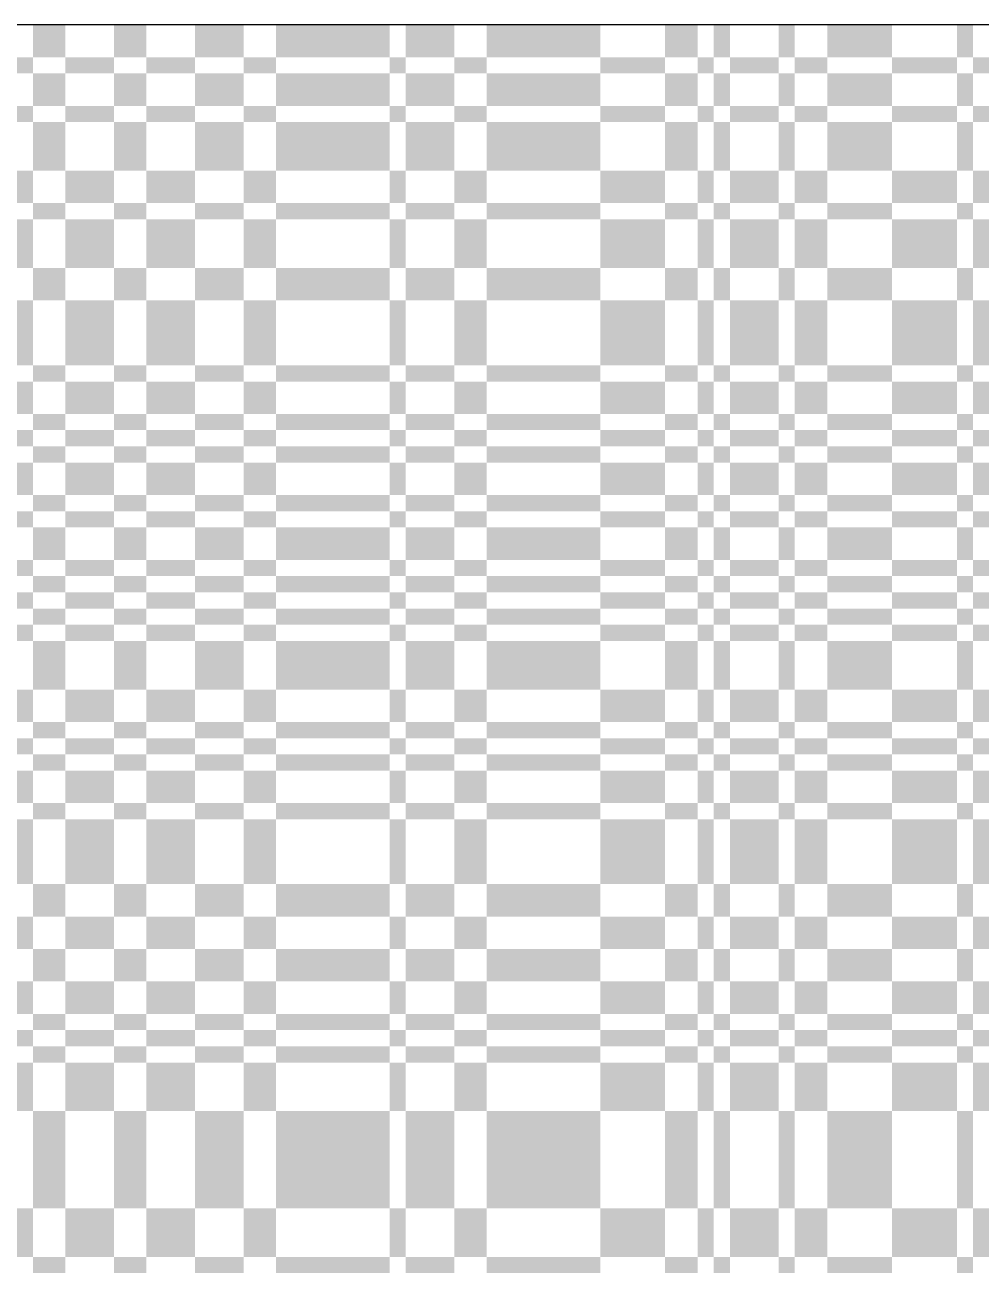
# Model space of a CAD drawing. Extents: x 0 to 200, y 0 to 200.
# Drawn here: x 50.6 to 74.2, y 149.4 to 180 of the extents above; entities that cross this region are included whole.
import ezdxf

# ---------------------------------------------------------------- set-up
doc = ezdxf.new("R2010")
doc.units = 0

msp = doc.modelspace()

# ---------------------------------------------------------------- linework, layer by layer
at = {"layer": 'CHROME'}
for points in [[(50.8, 179.2), (51.6, 179.2), (50.8, 180), (51.6, 180)], [(52.8, 179.2), (53.6, 179.2), (52.8, 180), (53.6, 180)], [(54.8, 179.2), (56, 179.2), (54.8, 180), (56, 180)], [(56.8, 179.2), (59.6, 179.2), (56.8, 180), (59.6, 180)], [(60, 179.2), (61.2, 179.2), (60, 180), (61.2, 180)], [(62, 179.2), (64.8, 179.2), (62, 180), (64.8, 180)], [(66.4, 179.2), (67.2, 179.2), (66.4, 180), (67.2, 180)], [(67.6, 179.2), (68, 179.2), (67.6, 180), (68, 180)], [(69.2, 179.2), (69.6, 179.2), (69.2, 180), (69.6, 180)], [(70.4, 179.2), (72, 179.2), (70.4, 180), (72, 180)], [(73.6, 179.2), (74, 179.2), (73.6, 180), (74, 180)], [(50.4, 178.8), (50.8, 178.8), (50.4, 179.2), (50.8, 179.2)], [(51.6, 178.8), (52.8, 178.8), (51.6, 179.2), (52.8, 179.2)], [(53.6, 178.8), (54.8, 178.8), (53.6, 179.2), (54.8, 179.2)], [(56, 178.8), (56.8, 178.8), (56, 179.2), (56.8, 179.2)], [(59.6, 178.8), (60, 178.8), (59.6, 179.2), (60, 179.2)], [(61.2, 178.8), (62, 178.8), (61.2, 179.2), (62, 179.2)], [(64.8, 178.8), (66.4, 178.8), (64.8, 179.2), (66.4, 179.2)], [(67.2, 178.8), (67.6, 178.8), (67.2, 179.2), (67.6, 179.2)], [(68, 178.8), (69.2, 178.8), (68, 179.2), (69.2, 179.2)], [(69.6, 178.8), (70.4, 178.8), (69.6, 179.2), (70.4, 179.2)], [(72, 178.8), (73.6, 178.8), (72, 179.2), (73.6, 179.2)], [(74, 178.8), (74.4, 178.8), (74, 179.2), (74.4, 179.2)], [(50.8, 178), (51.6, 178), (50.8, 178.8), (51.6, 178.8)], [(52.8, 178), (53.6, 178), (52.8, 178.8), (53.6, 178.8)], [(54.8, 178), (56, 178), (54.8, 178.8), (56, 178.8)], [(56.8, 178), (59.6, 178), (56.8, 178.8), (59.6, 178.8)], [(60, 178), (61.2, 178), (60, 178.8), (61.2, 178.8)], [(62, 178), (64.8, 178), (62, 178.8), (64.8, 178.8)], [(66.4, 178), (67.2, 178), (66.4, 178.8), (67.2, 178.8)], [(67.6, 178), (68, 178), (67.6, 178.8), (68, 178.8)], [(69.2, 178), (69.6, 178), (69.2, 178.8), (69.6, 178.8)], [(70.4, 178), (72, 178), (70.4, 178.8), (72, 178.8)], [(73.6, 178), (74, 178), (73.6, 178.8), (74, 178.8)], [(50.4, 177.6), (50.8, 177.6), (50.4, 178), (50.8, 178)], [(51.6, 177.6), (52.8, 177.6), (51.6, 178), (52.8, 178)], [(53.6, 177.6), (54.8, 177.6), (53.6, 178), (54.8, 178)], [(56, 177.6), (56.8, 177.6), (56, 178), (56.8, 178)], [(59.6, 177.6), (60, 177.6), (59.6, 178), (60, 178)], [(61.2, 177.6), (62, 177.6), (61.2, 178), (62, 178)], [(64.8, 177.6), (66.4, 177.6), (64.8, 178), (66.4, 178)], [(67.2, 177.6), (67.6, 177.6), (67.2, 178), (67.6, 178)], [(68, 177.6), (69.2, 177.6), (68, 178), (69.2, 178)], [(69.6, 177.6), (70.4, 177.6), (69.6, 178), (70.4, 178)], [(72, 177.6), (73.6, 177.6), (72, 178), (73.6, 178)], [(74, 177.6), (74.4, 177.6), (74, 178), (74.4, 178)], [(50.8, 176.4), (51.6, 176.4), (50.8, 177.6), (51.6, 177.6)], [(52.8, 176.4), (53.6, 176.4), (52.8, 177.6), (53.6, 177.6)], [(54.8, 176.4), (56, 176.4), (54.8, 177.6), (56, 177.6)], [(56.8, 176.4), (59.6, 176.4), (56.8, 177.6), (59.6, 177.6)], [(60, 176.4), (61.2, 176.4), (60, 177.6), (61.2, 177.6)], [(62, 176.4), (64.8, 176.4), (62, 177.6), (64.8, 177.6)], [(66.4, 176.4), (67.2, 176.4), (66.4, 177.6), (67.2, 177.6)], [(67.6, 176.4), (68, 176.4), (67.6, 177.6), (68, 177.6)], [(69.2, 176.4), (69.6, 176.4), (69.2, 177.6), (69.6, 177.6)], [(70.4, 176.4), (72, 176.4), (70.4, 177.6), (72, 177.6)], [(73.6, 176.4), (74, 176.4), (73.6, 177.6), (74, 177.6)], [(50.4, 175.6), (50.8, 175.6), (50.4, 176.4), (50.8, 176.4)], [(51.6, 175.6), (52.8, 175.6), (51.6, 176.4), (52.8, 176.4)], [(53.6, 175.6), (54.8, 175.6), (53.6, 176.4), (54.8, 176.4)], [(56, 175.6), (56.8, 175.6), (56, 176.4), (56.8, 176.4)], [(59.6, 175.6), (60, 175.6), (59.6, 176.4), (60, 176.4)], [(61.2, 175.6), (62, 175.6), (61.2, 176.4), (62, 176.4)], [(64.8, 175.6), (66.4, 175.6), (64.8, 176.4), (66.4, 176.4)], [(67.2, 175.6), (67.6, 175.6), (67.2, 176.4), (67.6, 176.4)], [(68, 175.6), (69.2, 175.6), (68, 176.4), (69.2, 176.4)], [(69.6, 175.6), (70.4, 175.6), (69.6, 176.4), (70.4, 176.4)], [(72, 175.6), (73.6, 175.6), (72, 176.4), (73.6, 176.4)], [(74, 175.6), (74.4, 175.6), (74, 176.4), (74.4, 176.4)], [(50.8, 175.2), (51.6, 175.2), (50.8, 175.6), (51.6, 175.6)], [(52.8, 175.2), (53.6, 175.2), (52.8, 175.6), (53.6, 175.6)], [(54.8, 175.2), (56, 175.2), (54.8, 175.6), (56, 175.6)], [(56.8, 175.2), (59.6, 175.2), (56.8, 175.6), (59.6, 175.6)], [(60, 175.2), (61.2, 175.2), (60, 175.6), (61.2, 175.6)], [(62, 175.2), (64.8, 175.2), (62, 175.6), (64.8, 175.6)], [(66.4, 175.2), (67.2, 175.2), (66.4, 175.6), (67.2, 175.6)], [(67.6, 175.2), (68, 175.2), (67.6, 175.6), (68, 175.6)], [(69.2, 175.2), (69.6, 175.2), (69.2, 175.6), (69.6, 175.6)], [(70.4, 175.2), (72, 175.2), (70.4, 175.6), (72, 175.6)], [(73.6, 175.2), (74, 175.2), (73.6, 175.6), (74, 175.6)], [(50.4, 174), (50.8, 174), (50.4, 175.2), (50.8, 175.2)], [(51.6, 174), (52.8, 174), (51.6, 175.2), (52.8, 175.2)], [(53.6, 174), (54.8, 174), (53.6, 175.2), (54.8, 175.2)], [(56, 174), (56.8, 174), (56, 175.2), (56.8, 175.2)], [(59.6, 174), (60, 174), (59.6, 175.2), (60, 175.2)], [(61.2, 174), (62, 174), (61.2, 175.2), (62, 175.2)], [(64.8, 174), (66.4, 174), (64.8, 175.2), (66.4, 175.2)], [(67.2, 174), (67.6, 174), (67.2, 175.2), (67.6, 175.2)], [(68, 174), (69.2, 174), (68, 175.2), (69.2, 175.2)], [(69.6, 174), (70.4, 174), (69.6, 175.2), (70.4, 175.2)], [(72, 174), (73.6, 174), (72, 175.2), (73.6, 175.2)], [(74, 174), (74.4, 174), (74, 175.2), (74.4, 175.2)], [(50.8, 173.2), (51.6, 173.2), (50.8, 174), (51.6, 174)], [(52.8, 173.2), (53.6, 173.2), (52.8, 174), (53.6, 174)], [(54.8, 173.2), (56, 173.2), (54.8, 174), (56, 174)], [(56.8, 173.2), (59.6, 173.2), (56.8, 174), (59.6, 174)], [(60, 173.2), (61.2, 173.2), (60, 174), (61.2, 174)], [(62, 173.2), (64.8, 173.2), (62, 174), (64.8, 174)], [(66.4, 173.2), (67.2, 173.2), (66.4, 174), (67.2, 174)], [(67.6, 173.2), (68, 173.2), (67.6, 174), (68, 174)], [(69.2, 173.2), (69.6, 173.2), (69.2, 174), (69.6, 174)], [(70.4, 173.2), (72, 173.2), (70.4, 174), (72, 174)], [(73.6, 173.2), (74, 173.2), (73.6, 174), (74, 174)], [(50.4, 171.6), (50.8, 171.6), (50.4, 173.2), (50.8, 173.2)], [(51.6, 171.6), (52.8, 171.6), (51.6, 173.2), (52.8, 173.2)], [(53.6, 171.6), (54.8, 171.6), (53.6, 173.2), (54.8, 173.2)], [(56, 171.6), (56.8, 171.6), (56, 173.2), (56.8, 173.2)], [(59.6, 171.6), (60, 171.6), (59.6, 173.2), (60, 173.2)], [(61.2, 171.6), (62, 171.6), (61.2, 173.2), (62, 173.2)], [(64.8, 171.6), (66.4, 171.6), (64.8, 173.2), (66.4, 173.2)], [(67.2, 171.6), (67.6, 171.6), (67.2, 173.2), (67.6, 173.2)], [(68, 171.6), (69.2, 171.6), (68, 173.2), (69.2, 173.2)], [(69.6, 171.6), (70.4, 171.6), (69.6, 173.2), (70.4, 173.2)], [(72, 171.6), (73.6, 171.6), (72, 173.2), (73.6, 173.2)], [(74, 171.6), (74.4, 171.6), (74, 173.2), (74.4, 173.2)], [(50.8, 171.2), (51.6, 171.2), (50.8, 171.6), (51.6, 171.6)], [(52.8, 171.2), (53.6, 171.2), (52.8, 171.6), (53.6, 171.6)], [(54.8, 171.2), (56, 171.2), (54.8, 171.6), (56, 171.6)], [(56.8, 171.2), (59.6, 171.2), (56.8, 171.6), (59.6, 171.6)], [(60, 171.2), (61.2, 171.2), (60, 171.6), (61.2, 171.6)], [(62, 171.2), (64.8, 171.2), (62, 171.6), (64.8, 171.6)], [(66.4, 171.2), (67.2, 171.2), (66.4, 171.6), (67.2, 171.6)], [(67.6, 171.2), (68, 171.2), (67.6, 171.6), (68, 171.6)], [(69.2, 171.2), (69.6, 171.2), (69.2, 171.6), (69.6, 171.6)], [(70.4, 171.2), (72, 171.2), (70.4, 171.6), (72, 171.6)], [(73.6, 171.2), (74, 171.2), (73.6, 171.6), (74, 171.6)], [(50.4, 170.4), (50.8, 170.4), (50.4, 171.2), (50.8, 171.2)], [(51.6, 170.4), (52.8, 170.4), (51.6, 171.2), (52.8, 171.2)], [(53.6, 170.4), (54.8, 170.4), (53.6, 171.2), (54.8, 171.2)], [(56, 170.4), (56.8, 170.4), (56, 171.2), (56.8, 171.2)], [(59.6, 170.4), (60, 170.4), (59.6, 171.2), (60, 171.2)], [(61.2, 170.4), (62, 170.4), (61.2, 171.2), (62, 171.2)], [(64.8, 170.4), (66.4, 170.4), (64.8, 171.2), (66.4, 171.2)], [(67.2, 170.4), (67.6, 170.4), (67.2, 171.2), (67.6, 171.2)], [(68, 170.4), (69.2, 170.4), (68, 171.2), (69.2, 171.2)], [(69.6, 170.4), (70.4, 170.4), (69.6, 171.2), (70.4, 171.2)], [(72, 170.4), (73.6, 170.4), (72, 171.2), (73.6, 171.2)], [(74, 170.4), (74.4, 170.4), (74, 171.2), (74.4, 171.2)], [(50.8, 170), (51.6, 170), (50.8, 170.4), (51.6, 170.4)], [(52.8, 170), (53.6, 170), (52.8, 170.4), (53.6, 170.4)], [(54.8, 170), (56, 170), (54.8, 170.4), (56, 170.4)], [(56.8, 170), (59.6, 170), (56.8, 170.4), (59.6, 170.4)], [(60, 170), (61.2, 170), (60, 170.4), (61.2, 170.4)], [(62, 170), (64.8, 170), (62, 170.4), (64.8, 170.4)], [(66.4, 170), (67.2, 170), (66.4, 170.4), (67.2, 170.4)], [(67.6, 170), (68, 170), (67.6, 170.4), (68, 170.4)], [(69.2, 170), (69.6, 170), (69.2, 170.4), (69.6, 170.4)], [(70.4, 170), (72, 170), (70.4, 170.4), (72, 170.4)], [(73.6, 170), (74, 170), (73.6, 170.4), (74, 170.4)], [(50.4, 169.6), (50.8, 169.6), (50.4, 170), (50.8, 170)], [(51.6, 169.6), (52.8, 169.6), (51.6, 170), (52.8, 170)], [(53.6, 169.6), (54.8, 169.6), (53.6, 170), (54.8, 170)], [(56, 169.6), (56.8, 169.6), (56, 170), (56.8, 170)], [(59.6, 169.6), (60, 169.6), (59.6, 170), (60, 170)], [(61.2, 169.6), (62, 169.6), (61.2, 170), (62, 170)], [(64.8, 169.6), (66.4, 169.6), (64.8, 170), (66.4, 170)], [(67.2, 169.6), (67.6, 169.6), (67.2, 170), (67.6, 170)], [(68, 169.6), (69.2, 169.6), (68, 170), (69.2, 170)], [(69.6, 169.6), (70.4, 169.6), (69.6, 170), (70.4, 170)], [(72, 169.6), (73.6, 169.6), (72, 170), (73.6, 170)], [(74, 169.6), (74.4, 169.6), (74, 170), (74.4, 170)], [(50.8, 169.2), (51.6, 169.2), (50.8, 169.6), (51.6, 169.6)], [(52.8, 169.2), (53.6, 169.2), (52.8, 169.6), (53.6, 169.6)], [(54.8, 169.2), (56, 169.2), (54.8, 169.6), (56, 169.6)], [(56.8, 169.2), (59.6, 169.2), (56.8, 169.6), (59.6, 169.6)], [(60, 169.2), (61.2, 169.2), (60, 169.6), (61.2, 169.6)], [(62, 169.2), (64.8, 169.2), (62, 169.6), (64.8, 169.6)], [(66.4, 169.2), (67.2, 169.2), (66.4, 169.6), (67.2, 169.6)], [(67.6, 169.2), (68, 169.2), (67.6, 169.6), (68, 169.6)], [(69.2, 169.2), (69.6, 169.2), (69.2, 169.6), (69.6, 169.6)], [(70.4, 169.2), (72, 169.2), (70.4, 169.6), (72, 169.6)], [(73.6, 169.2), (74, 169.2), (73.6, 169.6), (74, 169.6)], [(50.4, 168.4), (50.8, 168.4), (50.4, 169.2), (50.8, 169.2)], [(51.6, 168.4), (52.8, 168.4), (51.6, 169.2), (52.8, 169.2)], [(53.6, 168.4), (54.8, 168.4), (53.6, 169.2), (54.8, 169.2)], [(56, 168.4), (56.8, 168.4), (56, 169.2), (56.8, 169.2)], [(59.6, 168.4), (60, 168.4), (59.6, 169.2), (60, 169.2)], [(61.2, 168.4), (62, 168.4), (61.2, 169.2), (62, 169.2)], [(64.8, 168.4), (66.4, 168.4), (64.8, 169.2), (66.4, 169.2)], [(67.2, 168.4), (67.6, 168.4), (67.2, 169.2), (67.6, 169.2)], [(68, 168.4), (69.2, 168.4), (68, 169.2), (69.2, 169.2)], [(69.6, 168.4), (70.4, 168.4), (69.6, 169.2), (70.4, 169.2)], [(72, 168.4), (73.6, 168.4), (72, 169.2), (73.6, 169.2)], [(74, 168.4), (74.4, 168.4), (74, 169.2), (74.4, 169.2)], [(50.8, 168), (51.6, 168), (50.8, 168.4), (51.6, 168.4)], [(52.8, 168), (53.6, 168), (52.8, 168.4), (53.6, 168.4)], [(54.8, 168), (56, 168), (54.8, 168.4), (56, 168.4)], [(56.8, 168), (59.6, 168), (56.8, 168.4), (59.6, 168.4)], [(60, 168), (61.2, 168), (60, 168.4), (61.2, 168.4)], [(62, 168), (64.8, 168), (62, 168.4), (64.8, 168.4)], [(66.4, 168), (67.2, 168), (66.4, 168.4), (67.2, 168.4)], [(67.6, 168), (68, 168), (67.6, 168.4), (68, 168.4)], [(69.2, 168), (69.6, 168), (69.2, 168.4), (69.6, 168.4)], [(70.4, 168), (72, 168), (70.4, 168.4), (72, 168.4)], [(73.6, 168), (74, 168), (73.6, 168.4), (74, 168.4)], [(50.4, 167.6), (50.8, 167.6), (50.4, 168), (50.8, 168)], [(51.6, 167.6), (52.8, 167.6), (51.6, 168), (52.8, 168)], [(53.6, 167.6), (54.8, 167.6), (53.6, 168), (54.8, 168)], [(56, 167.6), (56.8, 167.6), (56, 168), (56.8, 168)], [(59.6, 167.6), (60, 167.6), (59.6, 168), (60, 168)], [(61.2, 167.6), (62, 167.6), (61.2, 168), (62, 168)], [(64.8, 167.6), (66.4, 167.6), (64.8, 168), (66.4, 168)], [(67.2, 167.6), (67.6, 167.6), (67.2, 168), (67.6, 168)], [(68, 167.6), (69.2, 167.6), (68, 168), (69.2, 168)], [(69.6, 167.6), (70.4, 167.6), (69.6, 168), (70.4, 168)], [(72, 167.6), (73.6, 167.6), (72, 168), (73.6, 168)], [(74, 167.6), (74.4, 167.6), (74, 168), (74.4, 168)], [(50.8, 166.8), (51.6, 166.8), (50.8, 167.6), (51.6, 167.6)], [(52.8, 166.8), (53.6, 166.8), (52.8, 167.6), (53.6, 167.6)], [(54.8, 166.8), (56, 166.8), (54.8, 167.6), (56, 167.6)], [(56.8, 166.8), (59.6, 166.8), (56.8, 167.6), (59.6, 167.6)], [(60, 166.8), (61.2, 166.8), (60, 167.6), (61.2, 167.6)], [(62, 166.8), (64.8, 166.8), (62, 167.6), (64.8, 167.6)], [(66.4, 166.8), (67.2, 166.8), (66.4, 167.6), (67.2, 167.6)], [(67.6, 166.8), (68, 166.8), (67.6, 167.6), (68, 167.6)], [(69.2, 166.8), (69.6, 166.8), (69.2, 167.6), (69.6, 167.6)], [(70.4, 166.8), (72, 166.8), (70.4, 167.6), (72, 167.6)], [(73.6, 166.8), (74, 166.8), (73.6, 167.6), (74, 167.6)], [(50.4, 166.4), (50.8, 166.4), (50.4, 166.8), (50.8, 166.8)], [(51.6, 166.4), (52.8, 166.4), (51.6, 166.8), (52.8, 166.8)], [(53.6, 166.4), (54.8, 166.4), (53.6, 166.8), (54.8, 166.8)], [(56, 166.4), (56.8, 166.4), (56, 166.8), (56.8, 166.8)], [(59.6, 166.4), (60, 166.4), (59.6, 166.8), (60, 166.8)], [(61.2, 166.4), (62, 166.4), (61.2, 166.8), (62, 166.8)], [(64.8, 166.4), (66.4, 166.4), (64.8, 166.8), (66.4, 166.8)], [(67.2, 166.4), (67.6, 166.4), (67.2, 166.8), (67.6, 166.8)], [(68, 166.4), (69.2, 166.4), (68, 166.8), (69.2, 166.8)], [(69.6, 166.4), (70.4, 166.4), (69.6, 166.8), (70.4, 166.8)], [(72, 166.4), (73.6, 166.4), (72, 166.8), (73.6, 166.8)], [(74, 166.4), (74.4, 166.4), (74, 166.8), (74.4, 166.8)], [(50.8, 166), (51.6, 166), (50.8, 166.4), (51.6, 166.4)], [(52.8, 166), (53.6, 166), (52.8, 166.4), (53.6, 166.4)], [(54.8, 166), (56, 166), (54.8, 166.4), (56, 166.4)], [(56.8, 166), (59.6, 166), (56.8, 166.4), (59.6, 166.4)], [(60, 166), (61.2, 166), (60, 166.4), (61.2, 166.4)], [(62, 166), (64.8, 166), (62, 166.4), (64.8, 166.4)], [(66.4, 166), (67.2, 166), (66.4, 166.4), (67.2, 166.4)], [(67.6, 166), (68, 166), (67.6, 166.4), (68, 166.4)], [(69.2, 166), (69.6, 166), (69.2, 166.4), (69.6, 166.4)], [(70.4, 166), (72, 166), (70.4, 166.4), (72, 166.4)], [(73.6, 166), (74, 166), (73.6, 166.4), (74, 166.4)], [(50.4, 165.6), (50.8, 165.6), (50.4, 166), (50.8, 166)], [(51.6, 165.6), (52.8, 165.6), (51.6, 166), (52.8, 166)], [(53.6, 165.6), (54.8, 165.6), (53.6, 166), (54.8, 166)], [(56, 165.6), (56.8, 165.6), (56, 166), (56.8, 166)], [(59.6, 165.6), (60, 165.6), (59.6, 166), (60, 166)], [(61.2, 165.6), (62, 165.6), (61.2, 166), (62, 166)], [(64.8, 165.6), (66.4, 165.6), (64.8, 166), (66.4, 166)], [(67.2, 165.6), (67.6, 165.6), (67.2, 166), (67.6, 166)], [(68, 165.6), (69.2, 165.6), (68, 166), (69.2, 166)], [(69.6, 165.6), (70.4, 165.6), (69.6, 166), (70.4, 166)], [(72, 165.6), (73.6, 165.6), (72, 166), (73.6, 166)], [(74, 165.6), (74.4, 165.6), (74, 166), (74.4, 166)], [(50.8, 165.2), (51.6, 165.2), (50.8, 165.6), (51.6, 165.6)], [(52.8, 165.2), (53.6, 165.2), (52.8, 165.6), (53.6, 165.6)], [(54.8, 165.2), (56, 165.2), (54.8, 165.6), (56, 165.6)], [(56.8, 165.2), (59.6, 165.2), (56.8, 165.6), (59.6, 165.6)], [(60, 165.2), (61.2, 165.2), (60, 165.6), (61.2, 165.6)], [(62, 165.2), (64.8, 165.2), (62, 165.6), (64.8, 165.6)], [(66.4, 165.2), (67.2, 165.2), (66.4, 165.6), (67.2, 165.6)], [(67.6, 165.2), (68, 165.2), (67.6, 165.6), (68, 165.6)], [(69.2, 165.2), (69.6, 165.2), (69.2, 165.6), (69.6, 165.6)], [(70.4, 165.2), (72, 165.2), (70.4, 165.6), (72, 165.6)], [(73.6, 165.2), (74, 165.2), (73.6, 165.6), (74, 165.6)], [(50.4, 164.8), (50.8, 164.8), (50.4, 165.2), (50.8, 165.2)], [(51.6, 164.8), (52.8, 164.8), (51.6, 165.2), (52.8, 165.2)], [(53.6, 164.8), (54.8, 164.8), (53.6, 165.2), (54.8, 165.2)], [(56, 164.8), (56.8, 164.8), (56, 165.2), (56.8, 165.2)], [(59.6, 164.8), (60, 164.8), (59.6, 165.2), (60, 165.2)], [(61.2, 164.8), (62, 164.8), (61.2, 165.2), (62, 165.2)], [(64.8, 164.8), (66.4, 164.8), (64.8, 165.2), (66.4, 165.2)], [(67.2, 164.8), (67.6, 164.8), (67.2, 165.2), (67.6, 165.2)], [(68, 164.8), (69.2, 164.8), (68, 165.2), (69.2, 165.2)], [(69.6, 164.8), (70.4, 164.8), (69.6, 165.2), (70.4, 165.2)], [(72, 164.8), (73.6, 164.8), (72, 165.2), (73.6, 165.2)], [(74, 164.8), (74.4, 164.8), (74, 165.2), (74.4, 165.2)], [(50.8, 163.6), (51.6, 163.6), (50.8, 164.8), (51.6, 164.8)], [(52.8, 163.6), (53.6, 163.6), (52.8, 164.8), (53.6, 164.8)], [(54.8, 163.6), (56, 163.6), (54.8, 164.8), (56, 164.8)], [(56.8, 163.6), (59.6, 163.6), (56.8, 164.8), (59.6, 164.8)], [(60, 163.6), (61.2, 163.6), (60, 164.8), (61.2, 164.8)], [(62, 163.6), (64.8, 163.6), (62, 164.8), (64.8, 164.8)], [(66.4, 163.6), (67.2, 163.6), (66.4, 164.8), (67.2, 164.8)], [(67.6, 163.6), (68, 163.6), (67.6, 164.8), (68, 164.8)], [(69.2, 163.6), (69.6, 163.6), (69.2, 164.8), (69.6, 164.8)], [(70.4, 163.6), (72, 163.6), (70.4, 164.8), (72, 164.8)], [(73.6, 163.6), (74, 163.6), (73.6, 164.8), (74, 164.8)], [(50.4, 162.8), (50.8, 162.8), (50.4, 163.6), (50.8, 163.6)], [(51.6, 162.8), (52.8, 162.8), (51.6, 163.6), (52.8, 163.6)], [(53.6, 162.8), (54.8, 162.8), (53.6, 163.6), (54.8, 163.6)], [(56, 162.8), (56.8, 162.8), (56, 163.6), (56.8, 163.6)], [(59.6, 162.8), (60, 162.8), (59.6, 163.6), (60, 163.6)], [(61.2, 162.8), (62, 162.8), (61.2, 163.6), (62, 163.6)], [(64.8, 162.8), (66.4, 162.8), (64.8, 163.6), (66.4, 163.6)], [(67.2, 162.8), (67.6, 162.8), (67.2, 163.6), (67.6, 163.6)], [(68, 162.8), (69.2, 162.8), (68, 163.6), (69.2, 163.6)], [(69.6, 162.8), (70.4, 162.8), (69.6, 163.6), (70.4, 163.6)], [(72, 162.8), (73.6, 162.8), (72, 163.6), (73.6, 163.6)], [(74, 162.8), (74.4, 162.8), (74, 163.6), (74.4, 163.6)], [(50.8, 162.4), (51.6, 162.4), (50.8, 162.8), (51.6, 162.8)], [(52.8, 162.4), (53.6, 162.4), (52.8, 162.8), (53.6, 162.8)], [(54.8, 162.4), (56, 162.4), (54.8, 162.8), (56, 162.8)], [(56.8, 162.4), (59.6, 162.4), (56.8, 162.8), (59.6, 162.8)], [(60, 162.4), (61.2, 162.4), (60, 162.8), (61.2, 162.8)], [(62, 162.4), (64.8, 162.4), (62, 162.8), (64.8, 162.8)], [(66.4, 162.4), (67.2, 162.4), (66.4, 162.8), (67.2, 162.8)], [(67.6, 162.4), (68, 162.4), (67.6, 162.8), (68, 162.8)], [(69.2, 162.4), (69.6, 162.4), (69.2, 162.8), (69.6, 162.8)], [(70.4, 162.4), (72, 162.4), (70.4, 162.8), (72, 162.8)], [(73.6, 162.4), (74, 162.4), (73.6, 162.8), (74, 162.8)], [(50.4, 162), (50.8, 162), (50.4, 162.4), (50.8, 162.4)], [(51.6, 162), (52.8, 162), (51.6, 162.4), (52.8, 162.4)], [(53.6, 162), (54.8, 162), (53.6, 162.4), (54.8, 162.4)], [(56, 162), (56.8, 162), (56, 162.4), (56.8, 162.4)], [(59.6, 162), (60, 162), (59.6, 162.4), (60, 162.4)], [(61.2, 162), (62, 162), (61.2, 162.4), (62, 162.4)], [(64.8, 162), (66.4, 162), (64.8, 162.4), (66.4, 162.4)], [(67.2, 162), (67.6, 162), (67.2, 162.4), (67.6, 162.4)], [(68, 162), (69.2, 162), (68, 162.4), (69.2, 162.4)], [(69.6, 162), (70.4, 162), (69.6, 162.4), (70.4, 162.4)], [(72, 162), (73.6, 162), (72, 162.4), (73.6, 162.4)], [(74, 162), (74.4, 162), (74, 162.4), (74.4, 162.4)], [(50.8, 161.6), (51.6, 161.6), (50.8, 162), (51.6, 162)], [(52.8, 161.6), (53.6, 161.6), (52.8, 162), (53.6, 162)], [(54.8, 161.6), (56, 161.6), (54.8, 162), (56, 162)], [(56.8, 161.6), (59.6, 161.6), (56.8, 162), (59.6, 162)], [(60, 161.6), (61.2, 161.6), (60, 162), (61.2, 162)], [(62, 161.6), (64.8, 161.6), (62, 162), (64.8, 162)], [(66.4, 161.6), (67.2, 161.6), (66.4, 162), (67.2, 162)], [(67.6, 161.6), (68, 161.6), (67.6, 162), (68, 162)], [(69.2, 161.6), (69.6, 161.6), (69.2, 162), (69.6, 162)], [(70.4, 161.6), (72, 161.6), (70.4, 162), (72, 162)], [(73.6, 161.6), (74, 161.6), (73.6, 162), (74, 162)], [(50.4, 160.8), (50.8, 160.8), (50.4, 161.6), (50.8, 161.6)], [(51.6, 160.8), (52.8, 160.8), (51.6, 161.6), (52.8, 161.6)], [(53.6, 160.8), (54.8, 160.8), (53.6, 161.6), (54.8, 161.6)], [(56, 160.8), (56.8, 160.8), (56, 161.6), (56.8, 161.6)], [(59.6, 160.8), (60, 160.8), (59.6, 161.6), (60, 161.6)], [(61.2, 160.8), (62, 160.8), (61.2, 161.6), (62, 161.6)], [(64.8, 160.8), (66.4, 160.8), (64.8, 161.6), (66.4, 161.6)], [(67.2, 160.8), (67.6, 160.8), (67.2, 161.6), (67.6, 161.6)], [(68, 160.8), (69.2, 160.8), (68, 161.6), (69.2, 161.6)], [(69.6, 160.8), (70.4, 160.8), (69.6, 161.6), (70.4, 161.6)], [(72, 160.8), (73.6, 160.8), (72, 161.6), (73.6, 161.6)], [(74, 160.8), (74.4, 160.8), (74, 161.6), (74.4, 161.6)], [(50.8, 160.4), (51.6, 160.4), (50.8, 160.8), (51.6, 160.8)], [(52.8, 160.4), (53.6, 160.4), (52.8, 160.8), (53.6, 160.8)], [(54.8, 160.4), (56, 160.4), (54.8, 160.8), (56, 160.8)], [(56.8, 160.4), (59.6, 160.4), (56.8, 160.8), (59.6, 160.8)], [(60, 160.4), (61.2, 160.4), (60, 160.8), (61.2, 160.8)], [(62, 160.4), (64.8, 160.4), (62, 160.8), (64.8, 160.8)], [(66.4, 160.4), (67.2, 160.4), (66.4, 160.8), (67.2, 160.8)], [(67.6, 160.4), (68, 160.4), (67.6, 160.8), (68, 160.8)], [(69.2, 160.4), (69.6, 160.4), (69.2, 160.8), (69.6, 160.8)], [(70.4, 160.4), (72, 160.4), (70.4, 160.8), (72, 160.8)], [(73.6, 160.4), (74, 160.4), (73.6, 160.8), (74, 160.8)], [(50.4, 158.8), (50.8, 158.8), (50.4, 160.4), (50.8, 160.4)], [(51.6, 158.8), (52.8, 158.8), (51.6, 160.4), (52.8, 160.4)], [(53.6, 158.8), (54.8, 158.8), (53.6, 160.4), (54.8, 160.4)], [(56, 158.8), (56.8, 158.8), (56, 160.4), (56.8, 160.4)], [(59.6, 158.8), (60, 158.8), (59.6, 160.4), (60, 160.4)], [(61.2, 158.8), (62, 158.8), (61.2, 160.4), (62, 160.4)], [(64.8, 158.8), (66.4, 158.8), (64.8, 160.4), (66.4, 160.4)], [(67.2, 158.8), (67.6, 158.8), (67.2, 160.4), (67.6, 160.4)], [(68, 158.8), (69.2, 158.8), (68, 160.4), (69.2, 160.4)], [(69.6, 158.8), (70.4, 158.8), (69.6, 160.4), (70.4, 160.4)], [(72, 158.8), (73.6, 158.8), (72, 160.4), (73.6, 160.4)], [(74, 158.8), (74.4, 158.8), (74, 160.4), (74.4, 160.4)], [(50.8, 158), (51.6, 158), (50.8, 158.8), (51.6, 158.8)], [(52.8, 158), (53.6, 158), (52.8, 158.8), (53.6, 158.8)], [(54.8, 158), (56, 158), (54.8, 158.8), (56, 158.8)], [(56.8, 158), (59.6, 158), (56.8, 158.8), (59.6, 158.8)], [(60, 158), (61.2, 158), (60, 158.8), (61.2, 158.8)], [(62, 158), (64.8, 158), (62, 158.8), (64.8, 158.8)], [(66.4, 158), (67.2, 158), (66.4, 158.8), (67.2, 158.8)], [(67.6, 158), (68, 158), (67.6, 158.8), (68, 158.8)], [(69.2, 158), (69.6, 158), (69.2, 158.8), (69.6, 158.8)], [(70.4, 158), (72, 158), (70.4, 158.8), (72, 158.8)], [(73.6, 158), (74, 158), (73.6, 158.8), (74, 158.8)], [(50.4, 157.2), (50.8, 157.2), (50.4, 158), (50.8, 158)], [(51.6, 157.2), (52.8, 157.2), (51.6, 158), (52.8, 158)], [(53.6, 157.2), (54.8, 157.2), (53.6, 158), (54.8, 158)], [(56, 157.2), (56.8, 157.2), (56, 158), (56.8, 158)], [(59.6, 157.2), (60, 157.2), (59.6, 158), (60, 158)], [(61.2, 157.2), (62, 157.2), (61.2, 158), (62, 158)], [(64.8, 157.2), (66.4, 157.2), (64.8, 158), (66.4, 158)], [(67.2, 157.2), (67.6, 157.2), (67.2, 158), (67.6, 158)], [(68, 157.2), (69.2, 157.2), (68, 158), (69.2, 158)], [(69.6, 157.2), (70.4, 157.2), (69.6, 158), (70.4, 158)], [(72, 157.2), (73.6, 157.2), (72, 158), (73.6, 158)], [(74, 157.2), (74.4, 157.2), (74, 158), (74.4, 158)], [(50.8, 156.4), (51.6, 156.4), (50.8, 157.2), (51.6, 157.2)], [(52.8, 156.4), (53.6, 156.4), (52.8, 157.2), (53.6, 157.2)], [(54.8, 156.4), (56, 156.4), (54.8, 157.2), (56, 157.2)], [(56.8, 156.4), (59.6, 156.4), (56.8, 157.2), (59.6, 157.2)], [(60, 156.4), (61.2, 156.4), (60, 157.2), (61.2, 157.2)], [(62, 156.4), (64.8, 156.4), (62, 157.2), (64.8, 157.2)], [(66.4, 156.4), (67.2, 156.4), (66.4, 157.2), (67.2, 157.2)], [(67.6, 156.4), (68, 156.4), (67.6, 157.2), (68, 157.2)], [(69.2, 156.4), (69.6, 156.4), (69.2, 157.2), (69.6, 157.2)], [(70.4, 156.4), (72, 156.4), (70.4, 157.2), (72, 157.2)], [(73.6, 156.4), (74, 156.4), (73.6, 157.2), (74, 157.2)], [(50.4, 155.6), (50.8, 155.6), (50.4, 156.4), (50.8, 156.4)], [(51.6, 155.6), (52.8, 155.6), (51.6, 156.4), (52.8, 156.4)], [(53.6, 155.6), (54.8, 155.6), (53.6, 156.4), (54.8, 156.4)], [(56, 155.6), (56.8, 155.6), (56, 156.4), (56.8, 156.4)], [(59.6, 155.6), (60, 155.6), (59.6, 156.4), (60, 156.4)], [(61.2, 155.6), (62, 155.6), (61.2, 156.4), (62, 156.4)], [(64.8, 155.6), (66.4, 155.6), (64.8, 156.4), (66.4, 156.4)], [(67.2, 155.6), (67.6, 155.6), (67.2, 156.4), (67.6, 156.4)], [(68, 155.6), (69.2, 155.6), (68, 156.4), (69.2, 156.4)], [(69.6, 155.6), (70.4, 155.6), (69.6, 156.4), (70.4, 156.4)], [(72, 155.6), (73.6, 155.6), (72, 156.4), (73.6, 156.4)], [(74, 155.6), (74.4, 155.6), (74, 156.4), (74.4, 156.4)], [(50.8, 155.2), (51.6, 155.2), (50.8, 155.6), (51.6, 155.6)], [(52.8, 155.2), (53.6, 155.2), (52.8, 155.6), (53.6, 155.6)], [(54.8, 155.2), (56, 155.2), (54.8, 155.6), (56, 155.6)], [(56.8, 155.2), (59.6, 155.2), (56.8, 155.6), (59.6, 155.6)], [(60, 155.2), (61.2, 155.2), (60, 155.6), (61.2, 155.6)], [(62, 155.2), (64.8, 155.2), (62, 155.6), (64.8, 155.6)], [(66.4, 155.2), (67.2, 155.2), (66.4, 155.6), (67.2, 155.6)], [(67.6, 155.2), (68, 155.2), (67.6, 155.6), (68, 155.6)], [(69.2, 155.2), (69.6, 155.2), (69.2, 155.6), (69.6, 155.6)], [(70.4, 155.2), (72, 155.2), (70.4, 155.6), (72, 155.6)], [(73.6, 155.2), (74, 155.2), (73.6, 155.6), (74, 155.6)], [(50.4, 154.8), (50.8, 154.8), (50.4, 155.2), (50.8, 155.2)], [(51.6, 154.8), (52.8, 154.8), (51.6, 155.2), (52.8, 155.2)], [(53.6, 154.8), (54.8, 154.8), (53.6, 155.2), (54.8, 155.2)], [(56, 154.8), (56.8, 154.8), (56, 155.2), (56.8, 155.2)], [(59.6, 154.8), (60, 154.8), (59.6, 155.2), (60, 155.2)], [(61.2, 154.8), (62, 154.8), (61.2, 155.2), (62, 155.2)], [(64.8, 154.8), (66.4, 154.8), (64.8, 155.2), (66.4, 155.2)], [(67.2, 154.8), (67.6, 154.8), (67.2, 155.2), (67.6, 155.2)], [(68, 154.8), (69.2, 154.8), (68, 155.2), (69.2, 155.2)], [(69.6, 154.8), (70.4, 154.8), (69.6, 155.2), (70.4, 155.2)], [(72, 154.8), (73.6, 154.8), (72, 155.2), (73.6, 155.2)], [(74, 154.8), (74.4, 154.8), (74, 155.2), (74.4, 155.2)], [(50.8, 154.4), (51.6, 154.4), (50.8, 154.8), (51.6, 154.8)], [(52.8, 154.4), (53.6, 154.4), (52.8, 154.8), (53.6, 154.8)], [(54.8, 154.4), (56, 154.4), (54.8, 154.8), (56, 154.8)], [(56.8, 154.4), (59.6, 154.4), (56.8, 154.8), (59.6, 154.8)], [(60, 154.4), (61.2, 154.4), (60, 154.8), (61.2, 154.8)], [(62, 154.4), (64.8, 154.4), (62, 154.8), (64.8, 154.8)], [(66.4, 154.4), (67.2, 154.4), (66.4, 154.8), (67.2, 154.8)], [(67.6, 154.4), (68, 154.4), (67.6, 154.8), (68, 154.8)], [(69.2, 154.4), (69.6, 154.4), (69.2, 154.8), (69.6, 154.8)], [(70.4, 154.4), (72, 154.4), (70.4, 154.8), (72, 154.8)], [(73.6, 154.4), (74, 154.4), (73.6, 154.8), (74, 154.8)], [(50.4, 153.2), (50.8, 153.2), (50.4, 154.4), (50.8, 154.4)], [(51.6, 153.2), (52.8, 153.2), (51.6, 154.4), (52.8, 154.4)], [(53.6, 153.2), (54.8, 153.2), (53.6, 154.4), (54.8, 154.4)], [(56, 153.2), (56.8, 153.2), (56, 154.4), (56.8, 154.4)], [(59.6, 153.2), (60, 153.2), (59.6, 154.4), (60, 154.4)], [(61.2, 153.2), (62, 153.2), (61.2, 154.4), (62, 154.4)], [(64.8, 153.2), (66.4, 153.2), (64.8, 154.4), (66.4, 154.4)], [(67.2, 153.2), (67.6, 153.2), (67.2, 154.4), (67.6, 154.4)], [(68, 153.2), (69.2, 153.2), (68, 154.4), (69.2, 154.4)], [(69.6, 153.2), (70.4, 153.2), (69.6, 154.4), (70.4, 154.4)], [(72, 153.2), (73.6, 153.2), (72, 154.4), (73.6, 154.4)], [(74, 153.2), (74.4, 153.2), (74, 154.4), (74.4, 154.4)], [(50.8, 150.8), (51.6, 150.8), (50.8, 153.2), (51.6, 153.2)], [(52.8, 150.8), (53.6, 150.8), (52.8, 153.2), (53.6, 153.2)], [(54.8, 150.8), (56, 150.8), (54.8, 153.2), (56, 153.2)], [(56.8, 150.8), (59.6, 150.8), (56.8, 153.2), (59.6, 153.2)], [(60, 150.8), (61.2, 150.8), (60, 153.2), (61.2, 153.2)], [(62, 150.8), (64.8, 150.8), (62, 153.2), (64.8, 153.2)], [(66.4, 150.8), (67.2, 150.8), (66.4, 153.2), (67.2, 153.2)], [(67.6, 150.8), (68, 150.8), (67.6, 153.2), (68, 153.2)], [(69.2, 150.8), (69.6, 150.8), (69.2, 153.2), (69.6, 153.2)], [(70.4, 150.8), (72, 150.8), (70.4, 153.2), (72, 153.2)], [(73.6, 150.8), (74, 150.8), (73.6, 153.2), (74, 153.2)], [(50.4, 149.6), (50.8, 149.6), (50.4, 150.8), (50.8, 150.8)], [(51.6, 149.6), (52.8, 149.6), (51.6, 150.8), (52.8, 150.8)], [(53.6, 149.6), (54.8, 149.6), (53.6, 150.8), (54.8, 150.8)], [(56, 149.6), (56.8, 149.6), (56, 150.8), (56.8, 150.8)], [(59.6, 149.6), (60, 149.6), (59.6, 150.8), (60, 150.8)], [(61.2, 149.6), (62, 149.6), (61.2, 150.8), (62, 150.8)], [(64.8, 149.6), (66.4, 149.6), (64.8, 150.8), (66.4, 150.8)], [(67.2, 149.6), (67.6, 149.6), (67.2, 150.8), (67.6, 150.8)], [(68, 149.6), (69.2, 149.6), (68, 150.8), (69.2, 150.8)], [(69.6, 149.6), (70.4, 149.6), (69.6, 150.8), (70.4, 150.8)], [(72, 149.6), (73.6, 149.6), (72, 150.8), (73.6, 150.8)], [(74, 149.6), (74.4, 149.6), (74, 150.8), (74.4, 150.8)], [(50.8, 149.2), (51.6, 149.2), (50.8, 149.6), (51.6, 149.6)], [(52.8, 149.2), (53.6, 149.2), (52.8, 149.6), (53.6, 149.6)], [(54.8, 149.2), (56, 149.2), (54.8, 149.6), (56, 149.6)], [(56.8, 149.2), (59.6, 149.2), (56.8, 149.6), (59.6, 149.6)], [(60, 149.2), (61.2, 149.2), (60, 149.6), (61.2, 149.6)], [(62, 149.2), (64.8, 149.2), (62, 149.6), (64.8, 149.6)], [(66.4, 149.2), (67.2, 149.2), (66.4, 149.6), (67.2, 149.6)], [(67.6, 149.2), (68, 149.2), (67.6, 149.6), (68, 149.6)], [(69.2, 149.2), (69.6, 149.2), (69.2, 149.6), (69.6, 149.6)], [(70.4, 149.2), (72, 149.2), (70.4, 149.6), (72, 149.6)], [(73.6, 149.2), (74, 149.2), (73.6, 149.6), (74, 149.6)]]:
    msp.add_solid(points, dxfattribs=at)
at = {"layer": 'OUTLINE'}
msp.add_line((180, 180), (20, 180), dxfattribs=at)

doc.saveas('drawing.dxf')
